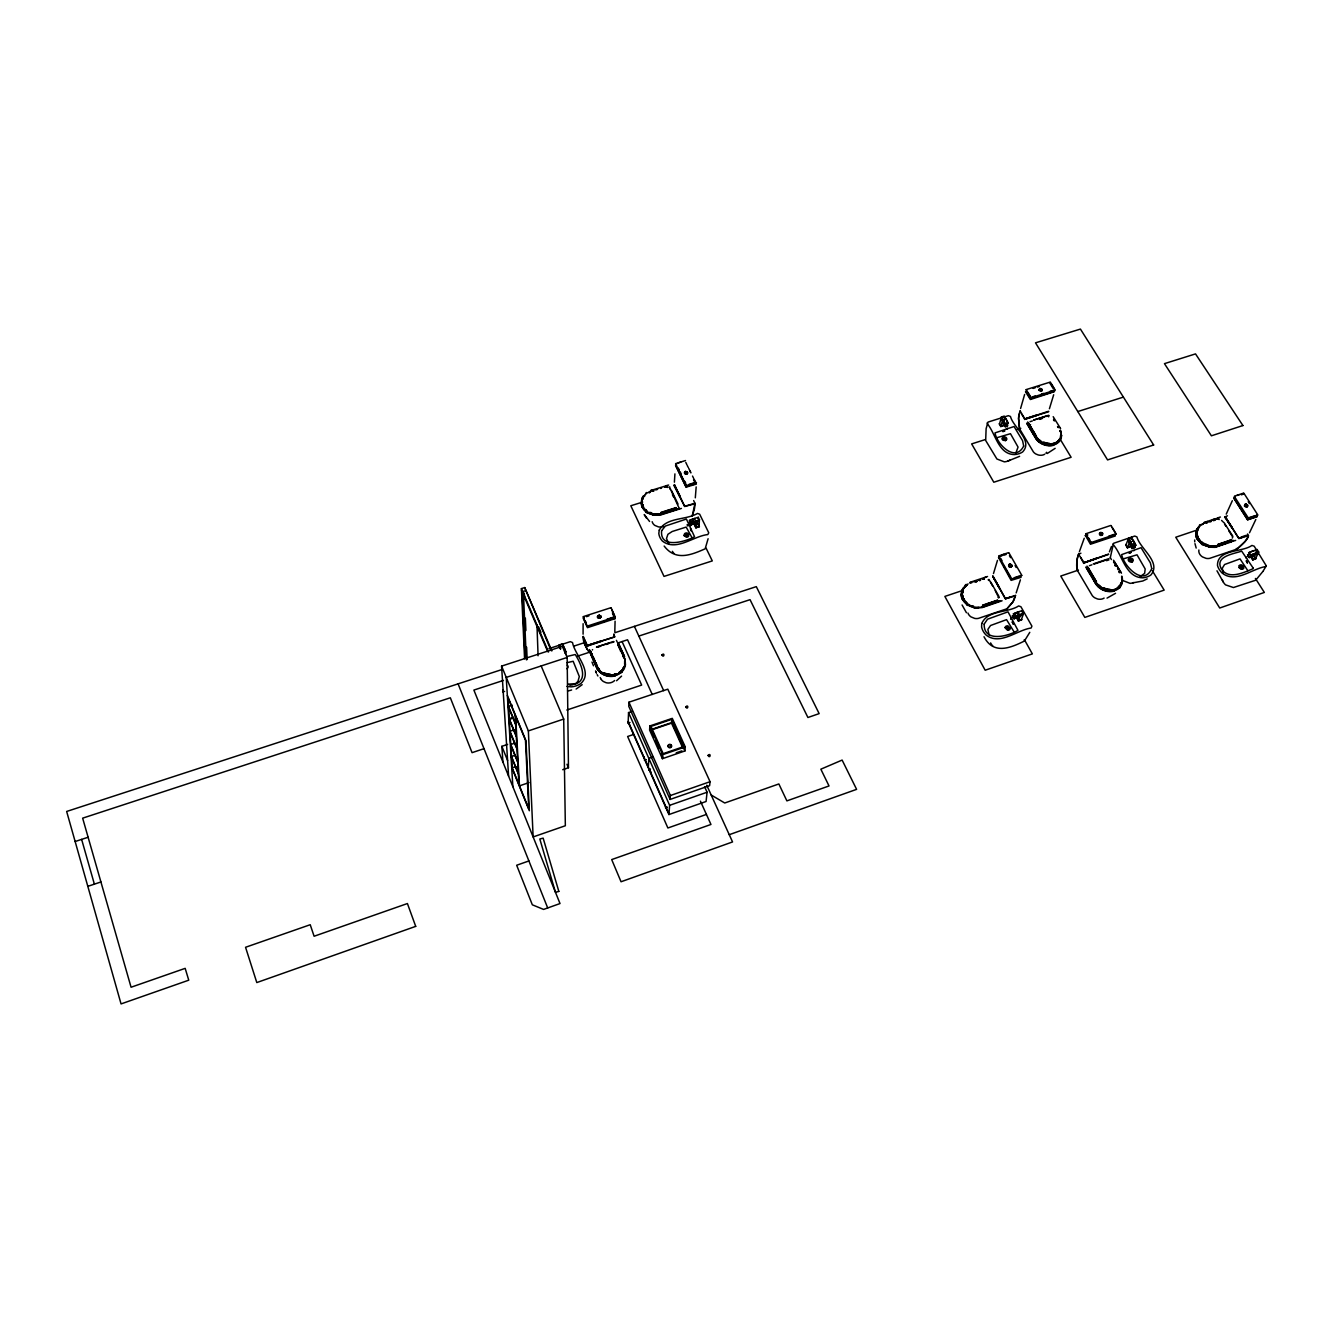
<?xml version="1.0" encoding="UTF-8"?>
<svg xmlns="http://www.w3.org/2000/svg" width="1333" height="1333" viewBox="0 0 1333 1333"><rect width="100%" height="100%" fill="white"/><g stroke="black" fill="none" stroke-linecap="round" stroke-linejoin="round"><path stroke-width="1.5" d="M583.088 634.175L583.104 623.694M584.054 618.745L584.054 617.446M598.984 618.212C594.868 614.13 603.649 615.229 599.75 618.162C602.749 615.796 597.067 614.063 600.783 616.762A1.716 1.466 0.5 0 0 600.333 616.213L600.267 617.196L600.267 616.079M1041.973 390.586C1041.956 390.169 1042.256 388.503 1041.39 390.452C1036.224 390.286 1044.072 388.869 1041.59 391.169M1247.405 505.307C1246.838 506.057 1247.388 505.774 1247.521 505.224M587.62 626.793L587.62 625.494M1041.606 389.636L1041.69 389.636A1.916 1.5 14.4 0 0 1039.94 390.186L1041.789 389.969L1040.29 389.019M1096.176 558.227L1083.912 562.793L1108.489 554.095M591.186 653.97L591.019 651.57M592.319 650.004L592.602 649.604M686.645 473.615C684.945 473.632 686.928 473.782 687.295 472.865C683.679 467.666 684.712 477.797 687.595 472.732M1011.897 565.475L1011.78 566.408L1011.547 565.142M1011.53 566.658L1011.464 566.708A1.766 1.45 16.4 0 1 1010.597 566.992L1011.63 565.525M676.814 508.689L661.701 513.488M599.217 616.113L600.2 616.429A2.149 1.833 0.5 0 0 598.334 617.079L599.217 615.246M1102.341 533.966L1101.425 532.683L1102.224 533.017M1247.821 505.84L1247.371 506.557A1.75 1.366 21 0 1 1246.538 506.84L1245.222 506.357M614.813 631.525L615.08 621.195M592.502 655.969L590.802 651.77M597.634 617.646L597.501 616.413L599.683 615.596M684.146 535.833L684.562 533.717A2.749 2.283 4.3 0 1 686.978 532.95L688.678 533.817M687.461 536.033L685.179 534.85M1101.824 532.75L1099.942 533.133L1100.275 534.316A2.016 1.616 18.4 0 1 1102.108 533.683C1101.225 536.866 1098.475 531.034 1102.041 532.867M1100.458 535.499C1106.54 534.9 1096.559 535.216 1101.141 532.484M1194.685 539.965L1194.718 541.898M1244.539 505.457L1245.672 504.674A2.099 1.633 21 0 1 1246.555 505.973C1244.189 507.373 1246.022 502.774 1245.805 504.157A1.75 1.366 21 0 0 1244.989 504.441L1247.521 505.007M632.409 711.272L628.543 712.572L628.176 722.286L668.933 814.546L706.073 801.5L707.09 792.235L704.557 786.653M628.926 702.208L628.776 706.34L670.099 799.433L709.606 785.654L710.056 781.705L667.8 689.178L628.926 702.208L670.399 795.518L670.099 799.433M1099.392 533.733L1100.891 532.517M1010.014 460.002A11.714 9.314 14.2 0 1 1004.299 461.835L996.917 459.002L985.67 440.473L986.12 428.676L987.986 422.094L1008.365 415.679L1010.481 416.479C1013.03 427.276 1033.508 440.473 1022.628 451.954A16.962 13.43 14.3 0 1 1014.363 454.586C998.234 454.253 995.684 433.642 987.32 423.761L987.22 422.761M1010.597 566.175L1010.531 567.008M1102.708 534.183L1102.441 534.333A1.666 1.333 18.3 0 0 1101.874 533.4L1099.942 533.783M1244.672 505.89L1247.521 506.423M1245.339 504.557L1245.305 504.607A2.016 1.566 21 0 1 1246.438 506.173L1245.255 504.291L1247.405 504.957M1246.522 506.223L1247.455 505.507L1246.872 506.207M649.837 725.952L649.604 730.051L662.401 758.694L684.912 750.962L685.262 746.913L672.282 718.354L649.837 725.952L662.684 754.661L662.401 758.694M648.338 767.141L648.838 758.377L652.737 757.027M666.85 487.211L664.517 487.245M669.816 488.961L669.899 487.845L679.23 508.456L674.498 510.072M1041.789 389.936L1040.023 389.936A1.999 1.566 14.4 0 1 1041.54 389.453L1039.957 388.619L1041.373 388.753M599.55 617.429L600.217 616.596A2.083 1.766 0.5 0 0 598.3 617.246L600.433 616.529M670.449 509.823L669.866 510.739M614.746 636.974L587.503 645.355L587.52 646.422M674.398 482.179L674.915 473.881M674.515 484.895L679.497 496.026M676.398 465.7L676.481 464.317M1246.072 504.207L1247.355 505.174L1246.372 504.407M1198.884 549.996A7.831 6.198 21.2 0 0 1202.416 556.894L1206.098 558.36A8.431 6.665 21.2 0 0 1209.731 558.344L1236.791 549.163L1244.972 541.598A63.234 29.992 71 0 0 1246.872 538.732L1248.454 535.699L1247.521 533.95M1254.07 550.762L1253.92 550.696A20.845 7.715 -30.8 0 0 1249.121 552.645L1250.704 555.278A20.861 7.698 -30.8 0 1 1255.586 553.295L1255.186 554.495L1257.186 552.578M1060.618 435.308L1060.451 437.074M682.979 748.413L671.515 723.119L671.799 719.32L650.971 726.402L663.168 753.662L684.129 746.48L671.799 719.32M1039.323 389.319C1038.957 391.452 1043.956 391.269 1039.507 390.552A1.666 1.3 14.4 0 1 1039.073 389.853L1040.04 388.536L1041.623 389.553A1.916 1.483 14.4 0 0 1040.073 389.986L1039.54 389.103L1040.706 388.52M668.933 814.546L669.633 805.332L628.543 712.572M695.459 483.779L695.576 482.396M687.611 472.965L687.062 473.948A1.733 1.416 4.2 0 1 686.162 474.231L684.379 472.648L685.995 471.682L687.528 472.465L686.695 471.849M695.309 497.826L696.176 486.912M694.376 524.852L695.826 527.851L699.392 526.468L695.826 527.851M694.993 519.72L694.86 518.47A20.528 10.231 -25.9 0 0 689.827 520.42L691.011 523.053A20.545 10.214 -25.9 0 1 696.126 521.07L696.259 522.303L699.542 519.903L698.275 517.304L695.093 518.287A25.227 12.564 -25.8 0 0 689.278 520.47M1122.369 582.138L1121.586 576.739M696.026 527.268L696.359 523.186L690.161 525.069L699.375 521.47L698.975 526.335L696.026 527.268L694.793 524.735M1011.664 564.859L1011.147 564.492M698.275 517.304L697.676 518.604M697.909 523.736L699.358 526.735M1113.238 543.764L1113.388 544.83C1122.569 555.261 1125.369 577.239 1142.498 577.822A17.712 14.23 19.9 0 0 1150.912 574.956C1161.676 562.159 1139.832 548.629 1136.932 536.932L1134.733 536.066L1113.522 543.314L1110.206 558.044M971.041 605.732L972.873 605.849A13.98 11.597 15.8 0 0 973.59 606.115M693.66 500.591L695.043 503.507L694.743 506.823A63.751 15.513 73 0 1 694.243 509.789L692.227 515.854M597.934 616.446L599.533 615.563L598.7 615.446M1009.797 566.825L1011.68 566.375M1010.714 564.426L1011.514 565.042M687.545 473.465L686.245 473.682M684.545 473.315L684.962 471.815L686.078 473.848M1266.3 565.875L1254.186 546.197L1251.92 545.43C1242.439 552.495 1216.996 548.979 1217.496 565.559A17.796 14.046 22 0 0 1222.244 573.14C1235.691 583.654 1251.854 568.774 1265.5 566.608L1266.3 565.875L1263.117 571.091M674.431 484.579L684.629 506.29L694.96 503.274L692.36 515.554M600.866 617.029L599.8 618.045M625.194 665.384L625.327 662.051M1025.494 391.719L1030.359 399.5L1054.57 391.635M1115.388 535.933L1090.461 544.231L1085.379 535.366M598.75 618.179L597.834 617.629A1.8 1.533 0.5 0 1 597.467 616.829L599.017 615.329M1027.16 423.744L1035.691 438.107A14.963 11.764 15.2 0 0 1038.074 440.906L1038.357 441.156A14.163 11.131 15.2 0 0 1048.804 445.405M600.417 616.762L598.4 616.962M675.564 463.834L686.145 485.395M679.813 495.659L674.315 485.112M1102.308 534.05L1100.042 534.433L1101.941 534.533M685.928 474.098L685.012 473.832M1048.654 411.73L1024.86 419.162L1020.195 410.931L1019.062 414.48A62.734 29.126 -31.5 0 0 1018.562 417.846L1019.528 428.743L1033.358 451.854A8.131 6.432 15.2 0 0 1035.891 454.003L1038.274 454.97A7.531 5.949 15.2 0 0 1044.755 454.203M1100.358 532.583L1099.742 534.383M1083.962 562.459L1078.564 554.278L1080.913 553.195M1021.095 577.322L1011.114 580.372L998.484 557.444M1129.451 559.477L1129.268 560.493M1132.117 560.193L1131.1 561.276L1129.501 560.443M686.078 473.565L686.078 473.565A2.049 1.683 4.1 0 0 685.345 472.015L685.878 471.549A1.716 1.416 4.2 0 0 684.995 471.832L684.695 472.582M999.067 587.836L992.785 576.439L999.433 587.486M984.004 636.741C993.168 654.486 1009.331 648.538 1023.994 641.24L1024.544 639.957M1246.138 504.391L1245.055 505.174L1246.105 506.273M1239.157 567.691L1238.974 566.058M1239.99 566.442L1240.656 567.875L1242.389 567.791M1040.023 388.969L1040.856 388.753M1040.107 389.086L1039.407 389.952M1040.357 388.719L1039.523 389.303L1040.54 388.986M665.117 805.465L664.85 804.615L665.084 805.549M1002.949 438.907L1004.082 437.574L1005.715 438.624M1005.499 439.59L1005.665 438.574M1005.749 438.924C1003.066 443.156 1002.666 435.075 1005.565 439.323M1006.665 439.59L1006.798 439.04A2.649 2.099 14.1 0 0 1005.649 437.174L1003.832 436.691M1040.456 440.706L1039.423 441.056L1041.656 442.656M1100.758 535.183L1099.975 534.75A1.75 1.4 18.3 0 1 1099.475 533.933L1099.558 533.966M1009.981 566.675L1008.981 565.242L1010.514 564.376M664.151 546.047C675.581 561.01 690.294 555.394 705.157 548.813L708.106 538.732M1100.608 535.066L1099.575 534.233M1038.974 389.952L1040.007 388.719M1010.364 628.276L1009.897 629.359A2.816 2.349 17.6 0 1 1007.515 630.176M1005.099 627.693L1005.565 626.61M1008.998 628.243L1007.331 627.193L1006.198 628.526M1009.164 628.143L1008.381 629.176M625.327 666.3L624.844 658.902M999.133 423.761L1000.766 426.543L1004.132 425.244L1000.766 426.543M1000.966 425.96L999.6 423.644L1000.983 418.645L1002.366 420.978L1002.849 419.678A19.728 7.681 72.7 0 1 1005.182 424.077L1008.331 423.494A24.261 9.448 72.7 0 0 1005.749 418.562L1004.249 416.096L1001.4 416.996L1005.032 426.577L1002.133 421.761L1000.966 425.96L1003.732 425.094M1008.581 565.742L1010.514 564.259M1020.595 408.481L1024.627 394.468M1026.777 390.402L1026.377 391.802L1029.509 397.001M599.05 615.829L597.967 616.779M1211.314 545.913L1208.481 545.88M1032.359 431.659L1028.793 424.66M591.169 651.937L591.319 653.32M988.619 580.472L988.236 579.638M993.485 573.557L997.467 560.393M1049.404 408.748L1053.687 394.751M1048.604 416.829L1048.954 415.696L1046.588 416.446M985.853 605.182L997.784 600.566M998.834 597.851L995.218 590.586M567.058 668.833L568.108 667.283A2.866 2.483 -1.4 0 0 567.142 665.067M1020.328 576.789L1020.745 575.489M1016.179 592.902L1020.395 579.855M1018.529 613.013L1018.695 611.847A21.028 8.448 -28.7 0 0 1013.697 613.863L1015.146 616.612A21.045 8.431 -28.7 0 1 1020.228 614.563L1020.045 615.729L1022.328 613.697M1018.395 621.028L1016.712 617.646L1018.395 621.028L1021.928 619.595L1018.479 620.778M1018.629 620.428L1019.912 616.546L1013.88 618.562L1023.044 614.83L1021.511 619.445L1018.629 620.428L1017.129 617.796M1021.745 611.58L1022.061 610.631L1018.962 611.664A25.844 10.364 -28.7 0 0 1013.18 613.93M1022.061 610.631L1023.277 614.296L1020.728 615.396L1019.162 614.063M992.902 575.889L1005.332 598.584L1015.463 595.418L1014.463 598.8A64.8 23.811 71.5 0 1 1013.13 601.583L1007.015 608.748L978.422 618.379A8.515 7.098 16.2 0 1 974.656 618.395L970.974 616.879A7.915 6.598 16.2 0 1 967.958 613.047M962.043 592.169L962.443 590.986M1079.43 551.579L1084.229 538.282M1087.278 537.732L1086.645 534.533M683.996 535.266L686.178 537.132A2.733 2.283 4.3 0 0 688.611 536.316L688.678 533.767M685.112 534.883L686.812 533.883M1090.661 543.414L1091.144 542.081M1015.463 595.418L1012.797 602.116L1007.015 608.748M1039.79 388.869L1039.857 390.102A1.999 1.55 14.4 0 1 1041.573 389.553L1041.74 389.019A1.683 1.3 14.4 0 1 1042.156 389.719L1042.173 389.819M1109.423 551.812L1111.455 546.463M1197.417 530.867L1197.651 530.017M1126.068 544.697L1127.935 539.932L1132.334 548.346L1129.151 543.181L1127.568 547.18L1130.384 546.23M1128.118 539.348L1131.4 537.399L1133.05 540.048A25.094 10.697 70.7 0 1 1135.866 545.28L1132.667 545.98A20.428 8.698 70.7 0 0 1130.217 541.331C1129.351 544.314 1126.218 536.632 1131.017 538.382L1131.4 537.399M1127.351 547.78L1130.801 546.38L1127.351 547.78L1125.652 544.531L1127.451 547.513M1104.474 589.336L1103.157 588.47M686.912 472.698L684.862 472.415L686.795 471.982M1199.3 526.785A15.013 11.847 20.8 0 0 1196.684 530.051L1196.268 531.051A14.446 11.397 20.8 0 0 1195.751 533.983A14.146 11.147 20.8 0 0 1197.084 539.232M1218.329 519.204L1219.245 519.537M1221.578 520.403L1223.177 522.003M1226.243 514.121L1232.325 500.725M1235.141 496.892L1235.374 499.542M1103.024 588.536L1102.291 588.586M1232.259 538.115L1232.775 537.032L1228.643 530.567M1231.559 540.448L1229.426 541.498M1100.008 533.2L1102.341 533.65M598 616.129L598.134 617.512L599.683 617.879M1256.219 516.338L1256.852 515.005M1249.488 532.783L1255.819 519.503M962.609 590.002L962.093 591.052A14.613 12.147 15.7 0 0 961.343 594.101A14.296 11.88 15.7 0 0 962.343 599.583M1255.586 551.046L1257.102 549.529L1258.769 552.129L1255.02 553.978M1252.703 559.893L1256.103 558.51L1252.703 559.893L1250.904 556.627L1252.82 559.627M1251.32 556.777L1252.953 559.31C1260.635 551.862 1242.273 560.876 1249.621 553.645M1196.651 530.984L1199.034 527.301M1245.489 504.274L1244.422 505.923M1132.067 560.493L1130.584 561.576L1129.351 560.127M1227.443 515.804L1225.094 516.887L1238.807 538.315C1258.685 528.485 1242.323 545.314 1236.791 549.163L1236.324 548.43M1242.423 568.008L1242.439 566.208L1240.39 565.958M1239.19 567.658L1241.356 569.008A2.783 2.199 22.2 0 0 1243.606 568.225L1243.672 566.108L1241.456 564.859A2.783 2.199 22.3 0 0 1239.223 565.625M643.256 498.025L642.656 499.025A13.78 11.38 3.1 0 1 642.973 498.492M1024.594 640.723L1029.792 632.325M1244.789 504.74L1245.972 506.19L1245.572 505.424M1006.298 627.51L1008.231 626.86L1009.031 628.543M1009.081 628.426L1007.498 629.559L1006.332 628.11M1010.414 564.442L1008.998 565.825M1244.622 505.274L1245.105 506.34M1222.244 579.622A12.297 9.748 22.4 0 0 1225.544 584.87L1233.425 587.536L1255.403 580.322L1255.853 579.105M1086.995 566.108L1096.176 581.838M1005.649 418.829L1005.815 418.862A19.728 7.698 72.7 0 1 1008.031 423.178L1008.331 423.511M1027.676 421.978L1036.208 436.441M1045.972 453.187L1046.622 452.287M504.624 691.427L502.658 691.844L503.058 689.961M1224.627 517.471L1225.494 516.971L1238.89 538.615M1019.995 411.031L1018.512 418.545L1019.528 428.743M655.303 513.855L652.653 513.855M687.645 536.166L686.728 536.149M560.443 646.238L559.993 646.805A1.766 1.516 -1.4 0 0 560.776 648.621M621.578 676.114L616.562 680.763M1085.245 535.699L1087.611 534.65M1083.846 563.409L1080.563 557.511M1255.753 580.122L1262.851 571.507M583.204 618.279L587.453 627.66L614.946 618.695L613.13 613.93M1009.698 564.326L1010.314 564.259M686.428 487.278L675.548 465.3L686.012 487.162L696.376 484.096L694.443 479.963M1108.623 554.428L1083.996 562.776M1100.092 533.05L1101.675 532.9M1100.691 534.516L1100.008 533.95M1041.356 390.452L1039.573 389.719M1119.537 588.103L1120.32 587.22M1009.398 564.742L1009.897 564.476M614.946 618.745L612.414 612.863M583.287 636.391L587.22 645.705L614.496 636.841L613.913 634.325M1011.364 566.092L1010.514 566.242A2.033 1.666 16.3 0 0 1009.731 564.792L1009.631 564.825M1015.896 452.82L1018.062 447.105L1010.464 433.692L997.301 437.591M1021.778 575.589L1012.064 578.839M1040.123 390.036L1041.223 390.436M582.171 684.695L576.123 689.061M576.089 683.212L577.955 681.363L579.322 676.547L573.157 661.268L566.842 662.718M621.428 672.648L622.394 671.715M1132.917 561.393L1131.984 562.076M1129.001 558.194L1128.235 559.627A2.766 2.216 19.6 0 0 1129.484 561.676L1132 562.026M1129.418 559.643L1131.55 559.727L1130.751 561.143M696.492 482.479L686.528 485.529M599.667 617.596L598.517 617.062M1240.04 566.592L1242.573 567.175M1055.153 448.338L1047.238 453.52M1199.3 525.402L1200.233 524.569M1006.432 439.99L1005.499 440.623M1028.759 425.56L1030.559 424.644M965.159 585.27L966.175 584.387M1004.415 420.178L1001.983 420.128M599.05 615.513L600.333 616.213M992.835 576.339L1005.449 598.9M1115.554 593.302L1107.023 598.117M1225.144 516.987L1232.325 527.668M645.589 493.327L646.688 492.494M1006.665 422.911L1007.348 426.027L1006.965 424.977M1009.031 566.425L1008.748 564.959L1009.231 566.492M1247.721 555.261L1249.571 554.261M1005.449 426.56L1006.965 426.243M1007.565 428.41L1006.298 428.926L1007.581 428.41M1086.528 567.591L1090.077 574.056M1247.188 506.873L1244.605 506.39M690.661 525.652L688.928 522.536L690.977 521.47M1005.848 426.677L1006.165 426.493M1147.18 578.889L1142.764 581.005L1132.65 582.904M1014.18 619.079L1012.38 615.913L1015.313 614.446M691.227 522.103L688.928 522.536M1249.338 557.794L1257.985 553.662L1255.669 558.36L1252.953 559.31M1009.797 564.759L1009.514 564.625A2.033 1.666 16.3 0 1 1010.497 566.325L1009.314 565.859M573.673 684.446C589.369 680.996 580.655 663.034 575.239 654.52L566.692 656.552M1019.612 456.319L1007.881 461.068M1130.084 558.86L1129.784 560.66M1128.984 558.227L1131.984 558.36A2.766 2.216 19.6 0 1 1133.233 560.41M1129.534 539.482L1128.618 540.282A1.7 1.35 19.2 0 0 1129.634 541.964L1131.05 541.981M685.529 471.615L684.895 472.365L686.295 471.799M673.931 485.512L684.745 506.59M1133.55 543.697L1135.166 547.38L1133.866 545.714M1015.396 615.03L1012.38 615.913M1132.867 548.48L1133.816 548.113M1131.65 545.364L1132.667 548.246L1133.65 547.913M996.551 600.833L997.501 600.45L982.688 605.499M1134.25 550.462L1133.733 550.662M692.627 520.753L693.477 520.437M1050.421 382.271L1055.086 389.886M685.395 472.532L686.595 472.549M729.251 834.691L856.602 789.353L842.123 760.077L820.845 769.191L829.026 785.953L786.887 800.883L778.855 783.954L724.735 802.999L711.189 795.001M1096.226 558.727L1083.546 563.093M706.423 814.413L667.883 827.993L627.626 736.499L633.308 734.566M669.633 805.332L707.09 792.235M528.901 860.951L516.671 865.25L532.334 904.807L543.581 909.423L560.01 903.557L473.881 690.077L503.441 680.413M670.399 795.518L710.056 781.705M1226.043 543.331L1216.696 546.547L1209.714 546.997M1231.625 539.682L1217.612 544.497M1231.675 539.998L1217.945 544.714M1230.076 541.931L1235.674 540.432M1231.642 541.815L1215.079 547.346L1208.814 547.197M601.2 641.44L587.27 646.088M1217.662 517.97L1220.411 517.021M1000.55 600.85L982.021 607.198L975.639 607.698M662.684 754.661L685.262 746.913M676.198 752.828L681.913 750.862M971.19 581.938L987.553 576.489M1203.649 522.653L1207.415 521.486M997.451 600.133L982.621 605.182M1002.099 600.783L982.088 607.615L973.856 607.881M1219.912 543.847L1220.828 543.531M1222.644 542.914L1223.561 542.598M1225.377 541.981L1226.293 541.665M1227.21 541.365L1229.942 540.432M1221.561 543.481L1223.861 543.181M1229.659 540.731L1230.559 540.415M1217.429 545.547L1224.894 543.048M1225.793 542.748L1228.526 541.815M1243.822 536.849L1239.19 538.415L1248.454 535.699M562.709 769.708L568.458 767.741L567.158 657.452L562.343 646.338L501.575 666.117L508.589 776.106M529.051 782.588L519.47 785.853L515.654 716.371M1140.165 576.556L1144.63 573.407L1145.18 568.974L1137.032 554.828L1123.402 558.844M969.841 582.388L971.34 581.988M1234.475 496.176L1243.522 493.11M1010.631 597.051L1005.749 598.7L1015.546 595.834M1255.453 515.554L1248.638 517.787L1248.005 519.12L1246.322 516.504M512.172 767.825L507.94 697.626L525.469 740.198L528.734 808.731L512.172 767.825L515.988 766.542M1250.071 518.42L1252.12 517.737M651.47 729.418L670.116 723.103M671.515 723.119L650.754 730.184L653.986 737.432M1016.996 613.763L1017.895 613.463M998.967 555.861L1008.514 552.645M1116.021 534.2L1091.011 542.598M515.338 755.194L511.489 756.494L518.32 773.323M1204.665 523.236L1207.398 522.319M1208.298 522.019L1211.03 521.103M1212.847 520.487L1214.663 519.87M1216.462 519.27L1218.579 518.654M1206.448 523.069L1207.348 522.769M1210.031 521.853L1211.114 521.603M1213.63 520.653L1215.413 520.053M1131.767 548.613L1135.166 547.38M1093.293 563.909L1108.723 558.694M1089.394 565.675L1091.86 564.842M1094.31 564.026L1106.557 559.893M1078.464 570.091L1060.751 576.056L1084.829 617.412L1164.159 590.119L1152.329 570.691M1106.573 560.676L1108.956 559.877M1196.784 530.134L1175.756 537.232L1219.728 608.015L1264.351 592.435L1255.419 578.439M998.134 597.601L998.984 597.317M983.287 605.115L984.254 604.782M988.103 603.482L989.069 603.149M991.969 602.166L993.068 601.75M994.851 601.2L995.818 600.866M987.986 603.732L989.886 603.083M992.752 602.116L993.702 601.8M982.004 606.482L983.937 605.832M1217.662 544.814L1218.962 544.381M587.553 645.455L601.083 640.923M1108.589 536.249L1115.121 534.066M563.709 719.07L565.342 825.744L533.133 836.941L528.368 730.901L563.709 719.07L541.165 665.967M970.024 583.287L971.94 582.654M973.873 582.004L976.739 581.038M978.672 580.405L980.588 579.755M982.504 579.122L984.42 578.472M975.773 581.805L976.722 581.488M979.572 580.538L980.505 580.222L979.705 580.605M983.354 579.272L984.304 578.955L983.487 579.338M975.906 581.871L976.856 581.555M1092.16 542.898L1095.159 541.898M1096.659 541.398L1102.658 539.398M1104.157 538.899L1105.64 538.399M1108.639 537.399L1110.139 536.899M1113.122 535.899L1114.621 535.399M1236.957 495.476L1239.207 494.726M1241.29 494.843L1243.322 494.16M483.996 748.663L472.065 752.662L450.337 697.792L82.646 818.162L131.067 987.236L185.17 968.358L188.753 980.188L121.053 1003.916L66.65 811.464L501.191 669.799M962.293 590.569L944.864 596.418L985.17 670.232L1032.359 653.886L1024.361 639.623M502.924 762.059L501.858 746.33L507.623 744.397M87.828 886.345L100.925 881.963M514.655 743.197L510.756 744.497L517.671 761.443M1014.363 577.689L1019.145 576.089M1085.978 533.717L1110.739 525.469M1086.162 535.849L1087.661 535.349M566.825 710.039L641.656 685.079L622.078 641.573M513.905 729.934L509.956 731.25L516.937 748.33M1204.932 522.219L1214.963 518.87M1212.43 519.82L1219.195 517.571M1257.102 549.529L1254.17 550.512A25.627 9.481 -30.8 0 0 1248.654 552.712M1258.769 552.129L1255.836 553.112A25.644 9.448 -30.7 0 0 1250.321 555.311M1036.757 415.496L1024.51 419.478M512.255 705.124L508.456 706.39L515.588 723.702M512.955 717.371L509.206 718.62L516.254 735.816M1001.55 555.145L1003.932 554.345M513.005 718.137L509.239 719.387L516.288 736.582M999.667 556.611L1001.833 555.878M1003.999 555.161L1006.165 554.445M984.804 577.539L986.237 577.056M1216.796 546.447L1233.725 540.415M1023.594 613.347L1020.478 614.363A25.86 10.347 -28.6 0 0 1014.713 616.646M75.148 841.523L88.111 837.257M575.906 683.596L567.625 684.229M587.47 626.06L614.98 617.062M613.53 641.506L596.434 647.105L610.197 642.706M597.767 647.171L600.483 646.288M605.915 644.505L608.614 643.622M611.33 642.739L614.03 641.856M567.158 657.452L506.24 677.381L512.855 786.687M577.222 656.253L588.919 652.42M617.696 643.006L627.543 639.773L652.22 694.426M638.824 636.074L750.046 599.667L807.915 717.504L819.145 713.622L756.311 586.637L614.813 632.758M982.088 607.115L1000 600.766M560.243 648.471L559.243 644.922L562.509 643.856L563.776 646.722A26.293 4.466 71.9 0 1 566.058 652.337L565.859 652.02A21.395 3.632 72 0 0 563.859 647.038L563.776 648.071L563.209 646.688M548.929 648.621L570.357 641.656L572.557 642.573C574.59 655.07 593.935 671.949 580.638 683.712A18.345 15.896 -1.3 0 1 571.141 686.862L566.942 686.395M573.673 646.172L585.437 642.339M1024.91 418.829L1036.707 414.996M606.982 619.228L614.213 616.879L614.18 618.179L612.53 618.712M589.286 626.243L590.952 625.71M592.618 625.177L594.268 624.627M595.934 624.094L599.267 623.011M602.583 621.944L605.898 620.861M609.214 619.795L610.881 619.245M583.321 616.612L610.781 607.748M586.487 616.662L588.903 615.879M650.504 490.594L668.649 485.029M1248.754 518.17L1257.919 515.105L1243.906 493.243M679.813 508.49L660.851 514.488L654.403 514.938A14.13 11.664 3.1 0 1 641.356 502.624M1054.97 390.186L1030.826 397.767M1033.758 419.995L1048.671 415.279M1033.908 420.028L1045.838 416.263M1030.026 421.678L1032.392 420.928M1039.507 418.679L1044.222 417.179M1039.69 419.378L1042.006 418.662M985.404 439.54L971.64 443.906L993.801 482.229L1071.115 457.286L1059.718 438.457M1016.862 429.576L1020.795 428.343M1077.797 411.547L1123.402 397.101M524.569 658.735L521.403 588.619L524.702 587.57L551.895 650.904M525.435 590.702L522.136 591.752L525.102 658.152M676.181 507.59L661.001 512.389M676.264 507.906L661.085 512.705M681.413 508.423L660.935 514.888L652.72 515.138M1005.032 426.577L1007.815 425.694M675.764 463.584L685.512 460.535M650.604 490.627L651.987 490.194M665.817 511.405L667.8 510.522M669.716 510.189L670.682 509.889M673.615 508.973L674.581 508.673M1033.075 396.684L1035.191 396.018M1041.506 394.035L1043.622 393.385M1049.921 391.402L1054.12 390.086L1053.687 391.502L1043.589 394.668M695.06 503.691L685.029 506.407M1033.458 397.834L1030.559 398.734L1030.976 397.334L1027.826 392.135M1034.908 397.384L1037.807 396.468M1039.257 396.018L1042.139 395.118M688.794 485.845L686.578 486.528L685.295 483.912M691.027 485.145L693.243 484.462M642.689 502.074L630.809 505.757L664.017 576.406L712.289 560.91L706.04 548.03M1026.143 389.603L1050.054 382.154M1033.092 388.42L1035.208 387.77M1037.307 387.12L1039.407 386.453M651.754 491.194L653.72 490.594M655.686 489.977L657.652 489.361M660.585 488.461L661.568 488.161M652.853 491.344L653.82 491.044M688.894 484.446L693.777 482.913M678.33 462.884L680.763 462.134M665.75 485.978L667.216 485.529M668.666 487.178L669.766 486.828M699.542 519.903L696.359 520.87A25.244 12.547 -25.8 0 0 690.527 523.069M660.851 514.388L662.084 514.005M663.734 526.385L662.068 526.852A8.315 6.898 3.3 0 1 658.335 526.852L654.82 525.402A7.731 6.415 3.3 0 1 652.187 521.72M614.63 636.491L613.697 634.291M1006.582 628.759L1008.348 629.076M1114.838 590.469L1107.956 591.036L1099.508 587.42A15.529 12.58 19.4 0 1 1095.859 583.437M616.013 675.214L608.648 675.814L602.216 673.448M1130.017 558.844L1132.117 559.927M1048.604 411.247L1024.794 419.029L1021.745 414.296M1054.086 444.705L1047.471 445.189L1039.423 441.84A14.78 11.614 15.2 0 1 1036.058 438.257L1029.109 426.56M1003.849 436.641L1001.966 438.34A2.649 2.099 14.1 0 0 1003.082 440.257L1005.515 440.59M1004.999 439.707L1003.149 439.107M569.874 685.262L572.623 684.779M1100.391 533.35L1101.824 533.833M1214.846 545.83L1211.847 546.247L1214.88 545.963L1211.847 546.163L1212.73 546.063M658.969 513.772L655.853 514.188L659.002 513.905L655.853 514.088L656.752 514.005M1111.122 525.602L1116.138 533.883M1049.971 443.672L1049.338 443.722A13.947 10.947 15.2 0 1 1043.722 442.456M1110.639 589.669L1109.989 589.703A14.63 11.847 19.4 0 1 1104.107 588.353M610.714 674.531L610.031 674.565A15.03 12.997 0.8 0 1 604.032 673.148M1213.147 547.047L1210.597 546.997A14.313 11.281 20.9 0 1 1195.801 534.666M978.505 607.815L974.773 607.681M657.302 515.071L653.62 514.921M1043.006 443.306L1044.139 443.589M1040.357 389.369L1041.44 389.919M603.183 673.298L601.916 672.565M686.795 533.9L687.778 534.35M1005.115 627.643L1007.531 630.126M611.147 607.898L615.146 616.712M1207.448 545.547L1205.998 545.114A13.263 10.447 20.9 0 1 1204.515 544.464M1101.308 532.75L1101.824 533M1009.731 567.108L1008.731 566.508M650.054 513.038L651.47 513.488M1248.288 556.577L1248.088 556.278M1240.107 568.524L1241.373 568.958A2.783 2.199 22.2 0 0 1243.622 568.191M685.312 473.548L685.179 473.448M1101.658 588.203L1100.142 587.17M1201.45 544.114L1202.599 544.897M966.492 604.682L967.625 605.482M1122.353 580.355L1130.084 583.354A12.214 9.848 19.8 0 0 1133.733 582.538M645.755 512.072L646.805 512.838M1010.347 628.326L1007.931 625.844A2.816 2.349 17.6 0 0 1005.549 626.643M1038.857 439.49L1039.957 440.373M1098.992 585.137L1100.158 586.103M1135.866 545.28L1135.516 544.914A20.412 8.714 70.7 0 0 1133.1 540.348L1132.317 541.181M666.767 486.645L667.316 487.511M1099.208 586.237L1098.525 585.637L1099.508 586.587M1028.959 424.627L1029.926 426.277M1038.474 440.207L1039.423 441.056M1098.092 586.437L1098.392 586.72A14.863 12.047 19.4 0 0 1109.373 591.302A14.463 11.714 19.4 0 0 1122.369 580.405L1122.136 578.205M1246.472 506.84L1244.839 505.324M599.134 669.733L600.217 670.749M649.571 521.47L644.222 514.538L646.588 518.287M1088.411 568.908L1090.977 574.69M630.309 725.868L630.126 725.469M650.787 771.724L650.971 772.04M689.728 523.836L690.311 524.785L689.444 524.036M599.117 671.265L598.834 670.966A16.129 13.947 0.9 0 1 596.651 667.75L589.069 650.337M689.528 524.019L690.061 524.902L689.278 523.869M966.442 612.747L962.076 604.965M599.45 670.099L598.434 668.733A14.48 12.53 0.8 0 0 599.117 669.766M668.833 543.531L666.483 538.582L667.916 534.3L672.182 531.5L686.178 527.085L691.76 537.232M1013.213 617.846L1013.397 618.079M1036.524 437.674L1037.424 438.974M588.553 651.537L583.987 642.673A66.9 31.742 -24.7 0 1 583.404 639.607L583.237 636.574L584.187 643.306L587.153 649.471M687.728 534.35L687.062 536.516L685.095 535.199M687.861 535.033L686.395 534.333L685.262 535.433M1231.925 528.018L1224.96 517.304M1248.221 501.708L1249.454 503.607M1234.358 496.493L1248.355 518.037M1237.057 502.141L1237.89 503.441M1239.573 506.04L1240.406 507.34M1241.256 508.656L1242.939 511.255M1243.789 512.572L1245.472 515.188M1256.636 550.512L1258.302 553.095M1247.555 554.711L1249.188 557.244M1223.977 522.503L1232.742 536.099M1224.544 524.136L1225.91 526.285M1247.871 570.741L1240.023 558.894L1224.594 564.509L1222.278 568.241L1223.277 572.657M1223.194 581.888L1216.962 570.791M1128.501 538.365L1130.151 541.015A25.11 10.664 70.7 0 1 1132.967 546.247M1057.752 426.777L1058.285 427.66M1051.387 384.154L1053.703 387.953M1049.887 383.188L1053.07 388.37M1053.187 416.679L1059.968 427.56M1053.487 419.845L1054.02 420.711M1095.926 583.537L1088.461 570.807M1053.72 419.262L1054.653 420.795M1057.536 426.51L1058.152 427.36M1112.172 527.651L1114.671 531.784M1111.439 559.577L1110.339 557.744M1114.855 565.225L1115.421 566.158M1118.854 571.84L1119.437 572.773M1036.441 436.241L1028.609 423.078M1059.802 427.493L1060.618 428.659M1113.472 560.21L1120.736 572.04M1114.238 561.46L1121.453 573.223M1001.4 416.996L1002.899 419.462A24.261 9.431 72.7 0 1 1005.482 424.394M1095.576 583.404L1093.776 580.355M1113.538 562.076L1114.038 562.926M1115.038 564.609L1115.554 565.442M1117.571 568.808L1118.07 569.641M1119.087 571.34L1119.587 572.174M1028.993 424.327L1029.909 425.877M1030.576 426.893L1031.259 428.043M1032.708 430.526L1035.224 434.525M1035.974 435.991L1036.691 437.141M1030.376 427.043L1031.292 428.576M1032.825 432.442L1036.091 437.891A13.313 10.464 15.2 0 0 1044.472 444.256M1013.213 617.229L1013.746 618.195M1088.644 537.999L1089.877 540.082M1096.409 581.621L1088.011 567.308M1026.627 423.178L1036.224 439.207A15.08 11.914 15 0 0 1038.507 441.64A14.446 11.364 15.3 0 0 1042.656 444.256L1043.889 444.755A13.897 10.947 15.3 0 0 1047.405 445.622A13.597 10.714 15.3 0 0 1053.42 445.339M1026.027 389.902L1030.609 397.617M1088.878 569.408L1090.044 571.274M1090.377 571.94L1090.877 572.79M1091.877 574.473L1092.377 575.323M1092.877 576.173L1093.876 577.856M1094.376 578.705L1095.276 580.138M1095.876 581.255L1096.626 582.404M1088.878 569.791L1089.861 571.457M1090.361 572.29L1090.844 573.14M1091.827 574.806L1092.327 575.639M1092.827 576.473L1093.81 578.155M1094.31 578.989L1095.293 580.655M1095.793 581.505L1096.293 582.338M1092.41 576.706L1091.527 575.14M1091.477 575.539L1095.976 583.154A14.096 11.43 19.4 0 0 1109.573 590.969M1085.795 567.092L1096.109 584.537A15.829 12.88 19.3 0 0 1098.542 587.17A15.163 12.297 19.6 0 0 1102.908 590.019L1104.207 590.552A14.596 11.83 19.6 0 0 1107.873 591.469A14.28 11.58 19.6 0 0 1114.138 591.136M1077.397 570.441C1074.465 561.143 1081.696 546.263 1077.581 557.227A65.317 26.427 -30.4 0 0 1076.931 560.377L1077.397 570.441L1092.244 595.568A8.531 6.948 19.5 0 0 1094.91 597.884L1097.409 598.934A7.998 6.515 19.5 0 0 1100.058 599.267A7.898 6.432 19.5 0 0 1104.124 598.067M1085.862 534.033L1090.777 542.431M1008.914 552.795L1021.778 575.306M1009.448 555.694L1010.581 557.661M1015.08 565.559L1016.213 567.541M998.817 556.211L1011.664 578.689M1000.783 558.577L1001.916 560.543M999.267 557.927L1000.033 559.277M1003.899 566.058L1005.432 568.791M1006.215 570.141L1006.982 571.507M1007.765 572.873L1008.531 574.24M1009.314 575.606L1010.081 576.972M990.802 582.204L998.9 596.368M988.936 579.405L992.702 586.103M1014.13 631.975L1006.548 619.645L990.536 625.51L987.87 629.409L989.069 634.908M597.151 674.631L597.917 675.998M1004.999 419.462L1004.382 418.162M597.251 668.916L590.402 653.37M685.795 462.401L686.745 464.384M688.678 468.233L690.594 472.182M692.51 476.048L693.477 478.047M687.178 465.35L688.111 467.25M689.977 471.016L690.911 472.915M693.693 478.597L694.643 480.497M693.543 479.847L694.176 481.163M678.33 468.083L679.247 469.982M680.163 471.865L681.096 473.765M684.812 481.346L685.745 483.262M678.297 469.583L678.93 470.882M680.83 474.781L684.662 482.613M1060.152 430.442L1061.301 433.458M697.759 523.802L698.975 526.335M671.482 490.527L678.014 504.024M672.432 494.726L673.448 496.809M1060.168 430.759L1060.818 432.159M600.217 677.547L600.75 678.697M596.767 667.1L597.117 667.866A15.929 13.78 0.9 0 0 600.3 671.999M634.408 626.377L663.684 690.661M706.723 785.204L732.55 841.939L621.045 881.763L611.697 859.585L710.956 824.461L700.442 801.183M671.982 722.469L684.912 750.962M618.445 643.189L624.127 655.686M616.413 640.323L617.296 642.256M617.746 643.256L620.028 648.271M620.478 649.271L621.395 651.287M621.861 652.287L622.778 654.303M624.194 657.519L623.227 655.303L624.094 657.802M620.162 648.621L617.829 643.472M620.378 649.621L622.228 653.703M1196.567 536.816L1197.834 539.632M611.88 610.081L613.863 614.496M618.229 643.123L624.694 656.969M584.82 640.173L587.303 645.722M617.945 644.172L618.745 645.955M619.145 646.838L619.962 648.638M620.362 649.538L621.161 651.32M621.961 653.12L622.361 654.003M623.178 655.803L623.977 657.602M617.846 644.622L618.329 646.105M619.045 647.271L619.528 648.788M620.328 650.571L620.728 651.47M623.011 656.119L623.811 657.902M655.619 741.065L658.852 748.313M661.285 753.762L662.901 757.394M590.236 650.754L596.901 666M596.667 666.217L589.469 649.554M585.387 621.178L586.37 623.394M584.954 620.761L585.837 622.761M628.193 721.553L668.983 813.863M596.018 663.001L596.601 664.317M591.952 654.003L592.335 654.886M593.502 657.552L593.901 658.435M594.285 659.335L595.068 661.118M595.851 662.901L596.651 664.684M593.168 657.419L595.234 662.201M595.534 662.834L596.418 664.884M596.734 665.55L597.134 666.45M591.502 654.503L592.369 656.669M592.752 657.569L596.901 666.75M583.154 616.946L587.037 625.877M559.243 644.922L560.493 647.788M591.835 655.736L596.434 666.3M559.31 646.438L560.477 649.138M551.129 650.587L524.702 587.57M538.499 626.677L540.915 632.325M521.403 588.619L548.546 651.987M521.47 590.219L547.78 651.67M1131.45 539.448L1131.017 538.382M566.992 764.259L568.458 767.741M595.918 671.815L596.468 673.198M501.575 666.117L528.368 730.901M507.34 695.476L526.002 740.798L529.318 810.747L511.689 767.258M508.506 707.173L515.621 724.486M510.006 732L516.987 749.079M510.806 745.23L517.704 762.176M511.522 757.227L518.354 774.056M501.858 746.33L507.59 760.493M591.985 662.051L593.502 665.8M458.085 683.846L547.696 907.956M564.542 650.887L565.525 653.453M595.551 670.899L596.184 672.499M564.675 650.487L565.842 654.42M1006.315 628.826L1006.215 627.826M963.043 600.017L961.71 593.968M562.926 645.938L562.509 643.856M1196.168 548.063L1194.968 543.631M624.694 658.635L625.477 664.484A14.846 12.847 0.8 0 1 609.997 676.198M641.889 504.757L642.706 507.573M81.63 839.39L94.376 884.146M1196.617 533.067L1196.734 533.55A13.813 10.881 20.9 0 1 1196.751 533.033M1121.853 578.139L1122.186 581.271M1242.773 566.758L1241.556 568.441L1239.94 566.742M961.876 593.785L961.809 593.285A14.663 12.164 15.8 0 1 962.859 588.386M1196.334 535.849L1196.334 532.1A13.963 10.997 20.9 0 0 1196.301 534.883M695.793 520.536L697.026 522.003L698.775 520.403M515.105 715.021L518.937 784.554M523.452 593.435L526.368 659.835M524.286 593.168L524.552 599.4M525.352 618.079L525.902 630.526M526.618 647.138L527.152 659.585M536.966 624.96L538.082 655.753M1061.518 435.058L1061.301 436.291M641.523 501.441L641.523 500.975A14.296 11.797 3.1 0 1 643.023 496.293M673.832 553.312A12.097 10.114 4.2 0 1 672.382 551.312M651.72 512.855A13.397 11.064 3.1 0 1 650.454 512.439M643.039 505.69A13.397 11.064 3.1 0 1 642.689 504.64M644.056 496.742A13.397 11.064 3.1 0 1 644.772 495.826M651.504 512.872A13.03 10.747 3.1 0 1 650.804 512.655M643.106 505.474A13.03 10.747 3.1 0 1 642.806 504.391A12.997 10.731 3.1 0 0 643.506 506.99M651.121 513.272A12.997 10.731 3.1 0 1 648.721 512.255M646.138 510.472A12.997 10.731 3.1 0 1 645.089 509.389M648.021 512.489A13.663 11.281 3.1 0 0 660.935 513.822A13.78 11.38 3.1 0 1 647.755 512.489M646.405 511.405A13.663 11.281 3.1 0 1 643.872 508.739M643.006 507.223A13.663 11.281 3.1 0 1 642.089 503.974M650.987 512.972A13.63 11.264 3.1 0 1 649.738 512.522M645.938 510.172A13.63 11.264 3.1 0 1 645.472 509.756M643.039 506.423A13.63 11.264 3.1 0 1 642.439 504.824M642.556 499.342A13.63 11.264 3.1 0 1 642.973 498.292M644.189 496.309A13.63 11.264 3.1 0 1 644.572 495.843M649.038 492.577A13.63 11.264 3.1 0 1 649.638 492.327M647.205 512.139A13.78 11.38 3.1 0 1 646.172 511.405M645.689 511.006A13.78 11.38 3.1 0 1 643.672 508.739M643.056 507.74A13.78 11.38 3.1 0 1 641.939 504.491M641.44 502.624A14.53 11.997 3.1 0 1 641.956 500.025M642.939 497.942A14.53 11.997 3.1 0 0 642.406 498.959A13.797 11.38 3.1 0 1 643.023 497.376M649.071 492.777A15.363 12.68 3.2 0 1 650.421 492.244M647.255 511.039A13.797 11.38 3.1 0 1 646.222 510.289M645.739 509.889A13.797 11.38 3.1 0 1 645.289 509.473M644.456 508.589A13.797 11.38 3.1 0 1 643.389 507.14M643.089 506.623A13.797 11.38 3.1 0 1 642.089 503.941M641.989 503.374A13.797 11.38 3.1 0 1 641.906 502.824M641.956 500.608A13.797 11.38 3.1 0 1 642.056 500.058M643.639 496.359A13.797 11.38 3.1 0 1 644.356 495.426M644.772 494.976A13.797 11.38 3.1 0 1 645.655 494.143M646.138 493.743A13.797 11.38 3.1 0 1 647.171 493.027M648.271 492.394A13.797 11.38 3.1 0 1 650.104 491.627M641.773 500.841A14.08 11.614 3.1 0 1 643.239 496.243M642.123 507.173A13.963 11.53 2.9 0 1 641.64 501.941A14.263 11.78 2.9 0 1 642.039 500.458M600.7 615.779A1.8 1.533 0.5 0 1 601.066 616.579M624.61 661.368A14.08 12.18 0.8 0 1 624.577 663.784M599.383 669.683A14.08 12.18 0.8 0 1 598.6 668.683M597.917 667.616A14.08 12.18 0.8 0 1 597.367 666.483M623.394 667.45A13.663 11.814 0.8 0 1 623.078 668.116M620.312 671.599A13.663 11.814 0.8 0 0 620.861 671.099A14.33 12.397 0.8 0 1 620.495 671.482M615.546 674.298A13.663 11.814 0.8 0 0 617.029 673.698A13.747 11.897 0.8 0 1 615.579 674.448M615.563 673.815A13.68 11.83 0.8 0 1 614.93 674.015M621.161 671.016A13.747 11.897 0.8 0 1 618.629 673.032M612.364 675.148A13.747 11.897 0.8 0 1 608.831 675.131M617.662 674.031A14.346 12.414 0.8 0 1 615.746 674.815M613.813 675.314A14.346 12.414 0.8 0 1 607.331 675.298M605.432 674.798A14.346 12.414 0.8 0 1 601.583 672.865M598.617 670.049A14.346 12.414 0.8 0 1 597.101 667.45M624.777 661.535A14.346 12.414 0.8 0 1 624.727 665.3M624.677 660.252A14.33 12.397 0.8 0 1 624.594 665.134M623.994 666.917A14.33 12.397 0.8 0 1 623.411 668.05M622.328 669.633A14.33 12.397 0.8 0 1 621.911 670.132M616.413 673.832A14.33 12.397 0.8 0 1 615.096 674.265M606.065 674.231A14.33 12.397 0.8 0 1 605.382 674.015M602.833 672.882A14.33 12.397 0.8 0 1 602.249 672.532M599.184 669.949A14.33 12.397 0.8 0 1 598.017 668.383M597.684 667.833A14.33 12.397 0.8 0 1 597.401 667.266M599.333 669.433A14.146 12.23 0.8 0 1 598.45 668.216M624.694 660.402A14.48 12.53 0.8 0 1 624.594 666.55M624.377 667.15A14.48 12.53 0.8 0 1 623.227 669.433M622.861 669.966A14.48 12.53 0.8 0 1 622.044 670.982M621.595 671.449A14.48 12.53 0.8 0 1 620.611 672.332M620.095 672.748A14.48 12.53 0.8 0 1 618.979 673.498M618.379 673.848A14.48 12.53 0.8 0 1 606.748 675.298M606.048 675.115A14.48 12.53 0.8 0 1 601.066 672.632M600.533 672.199A14.48 12.53 0.8 0 1 599.55 671.299M599.1 670.799A14.48 12.53 0.8 0 1 597.017 667.516M609.997 676.114A15.263 13.213 0.8 0 1 599.134 671.249M624.544 658.752A14.48 12.53 0.8 0 1 624.627 665.517M624.427 666.117A14.48 12.53 0.8 0 1 623.261 668.4M622.894 668.933A14.48 12.53 0.8 0 1 622.078 669.949M619.578 672.099A14.48 12.53 0.8 0 1 618.995 672.465M615.863 673.915A14.48 12.53 0.8 0 1 613.813 674.448M606.065 674.081A14.48 12.53 0.8 0 1 605.399 673.881M601.633 671.999A14.48 12.53 0.8 0 1 601.083 671.599M597.601 667.633A14.48 12.53 0.8 0 1 597.034 666.483M610.047 674.231A14.78 12.78 0.8 0 1 604.149 672.832M614.63 680.513A8.115 7.048 0.6 0 1 608.648 682.996A8.215 7.132 0.6 0 1 605.915 682.646L603.432 681.53A8.764 7.598 0.7 0 1 600.966 679.064M615.263 675.914A14.663 12.697 0.9 0 1 608.614 676.281A14.98 12.98 0.9 0 1 604.882 675.298L603.599 674.731A15.563 13.48 0.9 0 1 599.4 671.732A16.246 14.113 0.4 0 1 597.251 668.916M571.624 689.961A12.647 10.981 -1.5 0 1 567.558 690.861M1058.752 440.307A13.063 10.264 15.2 0 1 1057.985 441.04M1057.119 441.706A13.063 10.264 15.2 0 1 1056.169 442.289M1040.706 441.156A13.063 10.264 15.2 0 1 1039.69 440.423M1037.924 438.757A13.063 10.264 15.2 0 1 1037.191 437.824M1060.435 431.575A13.063 10.264 15.2 0 1 1060.751 432.608M1060.935 435.708A13.063 10.264 15.2 0 1 1060.418 437.691M1059.518 439.157A12.68 9.964 15.2 0 1 1059.235 439.69M1058.519 440.673A12.68 9.964 15.2 0 1 1057.669 441.59M1054.936 443.372A12.68 9.964 15.2 0 1 1053.637 443.872M1059.318 439.307A12.697 9.981 15.2 0 1 1058.985 439.79M1058.235 440.673A12.697 9.981 15.2 0 1 1057.819 441.09M1056.902 441.823A12.697 9.981 15.2 0 1 1056.419 442.139M1053.803 443.356A12.697 9.981 15.2 0 0 1054.353 443.156A13.447 10.564 15.2 0 1 1037.007 437.791M1059.768 438.907A12.763 10.031 15.2 0 1 1059.185 439.99M1058.335 441.09A12.763 10.031 15.2 0 1 1056.286 442.823M1055.086 443.456A12.763 10.031 15.2 0 1 1053.67 444.022M1050.821 444.589A12.763 10.031 15.2 0 1 1047.605 444.555M1056.952 442.839A13.313 10.464 15.2 0 0 1060.168 439.14A13.447 10.564 15.2 0 1 1059.168 440.34M1055.503 443.672A13.313 10.464 15.2 0 1 1053.853 444.322M1052.154 444.755A13.313 10.464 15.2 0 1 1046.255 444.689M1060.868 434.491A13.313 10.464 15.2 0 1 1060.668 437.757A13.297 10.447 15.2 0 0 1061.185 434.841M1059.868 439.307A13.297 10.447 15.2 0 1 1059.235 440.157M1058.885 440.556A13.297 10.447 15.2 0 1 1057.686 441.656M1056.269 442.589A13.297 10.447 15.2 0 0 1057.236 441.989A12.68 9.964 15.2 0 1 1056.669 442.389A13.447 10.564 15.2 0 0 1057.502 441.773M1054.67 443.322A13.297 10.447 15.2 0 1 1053.52 443.689M1044.672 443.406A13.297 10.447 15.2 0 1 1044.039 443.189M1040.54 441.44A13.297 10.447 15.2 0 1 1039.507 440.69M1037.707 438.99A13.297 10.447 15.2 0 1 1036.957 438.04M1060.401 431.159A13.297 10.447 15.2 0 1 1060.935 432.742M1061.485 435.474A13.78 10.831 15.2 0 1 1048.821 445.472M1061.118 435.158A13.43 10.564 15.2 0 1 1060.535 438.774M1060.318 439.257A13.43 10.564 15.2 0 1 1053.986 444.422M1053.387 444.605A13.43 10.564 15.2 0 1 1036.008 437.924M1061.468 435.091A13.447 10.564 15.2 0 1 1060.435 438.607M1058.785 440.723A13.447 10.564 15.2 0 1 1057.952 441.44M1055.469 442.889A13.447 10.564 15.2 0 1 1054.92 443.106M1060.485 430.309A13.447 10.564 15.2 0 1 1061.251 432.425M1049.354 443.389A13.713 10.781 15.2 0 1 1043.839 442.156M992.835 646.038A12.43 10.397 17.6 0 1 990.636 642.923M1009.081 564.342A1.766 1.45 16.4 0 1 1009.947 564.042M1011.38 567.008A1.683 1.383 16.4 0 1 1010.897 567.275M964.475 599.733A13.73 11.397 15.8 0 1 964.142 599.217M963.076 597.051A13.73 11.397 15.8 0 1 962.626 595.351M962.476 594.218A13.73 11.397 15.8 0 1 962.443 593.085M962.559 591.969A13.73 11.397 15.8 0 1 963.192 589.803M963.692 588.769A13.73 11.397 15.8 0 1 964.309 587.803M965.059 586.92A13.73 11.397 15.8 0 1 966.842 585.37M969.907 605.049A13.33 11.064 15.8 0 1 968.125 604.016M964.725 600.783A13.33 11.064 15.8 0 1 963.859 599.417A13.98 11.597 15.8 0 0 964.242 599.95M963.242 598.134A13.33 11.064 15.8 0 1 962.809 596.801M962.643 592.802A13.33 11.064 15.8 0 1 962.959 591.502M964.292 599.45A13.347 11.081 15.8 0 1 963.992 598.934M963.059 596.751A13.347 11.081 15.8 0 1 962.909 596.151M962.759 592.452A13.347 11.081 15.8 0 1 963.026 591.235M978.772 607.298A14.113 11.714 15.8 0 1 975.323 607.298M973.94 607.098A14.113 11.714 15.8 0 1 961.909 596.234M961.843 592.752A14.113 11.714 15.8 0 1 963.009 589.469M964.076 587.82A13.98 11.597 15.8 0 0 963.742 588.303A14.113 11.714 15.8 0 1 964.392 587.553M964.825 587.137A14.113 11.714 15.8 0 1 965.742 586.337M963.043 597.784A13.98 11.597 15.8 0 1 962.343 595.501M962.159 593.768A13.98 11.597 15.8 0 1 962.176 593.185M962.209 592.618A13.98 11.597 15.8 0 1 962.926 589.836M964.825 586.903A13.98 11.597 15.8 0 1 966.642 585.337M975.639 607.648A14.48 12.014 15.8 0 1 961.26 594.851M961.343 594.851A14.896 12.364 15.9 0 1 962.876 589.103M963.492 588.203A14.896 12.364 15.9 0 1 965.742 585.987M966.025 585.754A15.746 13.063 15.9 0 1 967.025 585.104M967.291 602.966A14.13 11.73 15.8 0 1 966.275 602.116M965.792 601.666A14.13 11.73 15.8 0 1 965.342 601.2M964.509 600.2A14.13 11.73 15.8 0 1 963.459 598.6M962.909 597.467A14.13 11.73 15.8 0 1 963.026 588.919M963.309 588.403A14.13 11.73 15.8 0 1 968.158 583.937M962.093 593.152A14.43 11.964 15.8 0 1 963.109 588.336M963.642 588.47A15.196 12.614 15.7 0 1 965.542 586.587M1197.7 536.183A13.58 10.681 20.9 0 1 1197.534 529.784M1197.95 528.801A13.58 10.681 20.9 0 1 1199.133 527.018M1206.982 544.73A13.197 10.381 20.9 0 1 1206.265 544.481M1197.234 534.133A13.197 10.381 20.9 0 1 1197.184 533.55M1197.201 532.35A13.197 10.381 20.9 0 1 1197.734 530.034M1207.098 545.33A13.18 10.381 20.9 0 1 1204.865 544.447M1201.583 542.381A13.18 10.381 20.9 0 1 1201.016 541.881M1200.466 541.348A13.18 10.381 20.9 0 1 1199.95 540.815M1199.034 539.648A13.18 10.381 20.9 0 1 1198.634 539.049M1197.667 537.182A13.18 10.381 20.9 0 1 1197.434 536.549M1201.683 542.664A13.263 10.447 20.9 0 1 1198.5 539.149M1197.817 537.899A13.263 10.447 20.9 0 1 1197.301 536.616M1203.916 544.564A13.847 10.897 20.9 0 0 1216.746 545.864A13.963 10.997 20.9 0 1 1197.967 539.282M1202.166 543.464A13.847 10.897 20.9 0 1 1198.134 539.282M1197.317 537.749A13.847 10.897 20.9 0 1 1196.717 536.016M1196.701 531.167A13.847 10.897 20.9 0 1 1197.301 529.601M1198.217 528.168A13.847 10.897 20.9 0 1 1199.383 526.918M1206.682 544.847A13.813 10.881 20.9 0 1 1206.048 544.597M1200.466 540.965A13.813 10.881 20.9 0 1 1200.017 540.498M1197.634 536.899A13.813 10.881 20.9 0 1 1197.234 535.799M1197.067 535.249A13.813 10.881 20.9 0 1 1196.934 534.7M1196.751 532.484A13.813 10.881 20.9 0 1 1197.667 528.834M1197.934 528.351A13.813 10.881 20.9 0 1 1198.884 527.018M1202.583 524.352A13.813 10.881 20.9 0 1 1203.149 524.136M1197.651 538.732A13.963 10.997 20.9 0 1 1196.684 536.549M1196.534 531.051A13.963 10.997 20.9 0 1 1198.734 527.285M1195.884 534.666A14.713 11.597 20.9 0 1 1199.55 526.185M1199.8 525.952A15.563 12.247 20.9 0 1 1200.716 525.335M1201.716 524.802A15.563 12.247 20.9 0 1 1202.933 524.269M1208.731 545.197A13.963 10.997 20.9 0 1 1202.466 542.398M1201.916 541.998A13.963 10.997 20.9 0 1 1201.4 541.581M1200.433 540.681A13.963 10.997 20.9 0 1 1199.167 539.232M1198.784 538.715A13.963 10.997 20.9 0 1 1198.45 538.199M1197.584 536.566A13.963 10.997 20.9 0 1 1198.834 526.602M1199.617 525.802A13.963 10.997 20.9 0 1 1200.5 525.085M1201.483 524.452A13.963 10.997 20.9 0 1 1203.132 523.686M1196.901 532.95A14.263 11.214 20.9 0 1 1197.567 528.335M1102.391 532.967A1.75 1.4 18.3 0 1 1102.841 533.717M1121.353 582.954A13.713 11.114 19.4 0 1 1120.353 584.937M1119.67 585.82A13.713 11.114 19.4 0 1 1118.887 586.62M1121.819 578.555A13.713 11.114 19.4 0 1 1121.853 580.788M1120.986 582.988A13.33 10.797 19.4 0 1 1120.52 584.137M1119.52 585.704A13.33 10.797 19.4 0 1 1119.12 586.17M1118.237 587.037A13.33 10.797 19.4 0 1 1117.77 587.42M1104.224 588.703A13.33 10.797 19.4 0 1 1103.524 588.403M1120.87 583.188A13.313 10.781 19.4 0 1 1120.403 584.421M1119.387 586.103A13.313 10.781 19.4 0 1 1118.97 586.603M1118.52 587.087A13.313 10.781 19.4 0 1 1117.487 587.97M1116.338 588.719A13.313 10.781 19.4 0 0 1116.937 588.353A13.397 10.864 19.4 0 1 1115.871 589.136M1113.672 589.819A13.313 10.781 19.4 0 1 1110.672 590.302M1109.906 590.319A13.313 10.781 19.4 0 1 1106.007 589.836M1120.053 585.337A13.397 10.864 19.4 0 1 1119.203 586.537M1114.405 589.753A13.397 10.864 19.4 0 1 1111.455 590.402M1109.723 590.486A13.397 10.864 19.4 0 1 1106.407 590.086M1116.454 589.469A14.096 11.43 19.4 0 0 1121.62 583.471A14.113 11.43 19.4 0 1 1120.486 585.437M1115.338 589.986A14.096 11.43 19.4 0 1 1110.906 590.952M1121.836 578.905A14.096 11.43 19.4 0 1 1121.886 582.354M1121.536 583.171A13.963 11.314 19.4 0 1 1120.503 585.187M1119.82 586.087A13.963 11.314 19.4 0 1 1119.02 586.903M1118.587 587.286A13.963 11.314 19.4 0 1 1117.637 587.986M1112.405 589.919A13.963 11.314 19.4 0 1 1111.105 590.052M1109.772 590.069A13.963 11.314 19.4 0 1 1107.756 589.886M1104.407 589.019A13.963 11.314 19.4 0 1 1103.107 588.486M1101.874 587.853A13.963 11.314 19.4 0 1 1100.708 587.12M1121.786 577.539A13.963 11.314 19.4 0 1 1121.853 582.088M1120.137 585.887A14.113 11.43 19.4 0 1 1119.337 586.72M1118.887 587.103A14.113 11.43 19.4 0 1 1117.937 587.803M1117.421 588.12A14.113 11.43 19.4 0 1 1116.338 588.686M1115.754 588.936A14.113 11.43 19.4 0 1 1115.154 589.153M1114.555 589.353A14.113 11.43 19.4 0 1 1113.921 589.503M1110.656 589.919A14.113 11.43 19.4 0 1 1098.259 584.754M1097.809 584.254A14.113 11.43 19.4 0 1 1097.392 583.754M1121.786 576.089A14.113 11.43 19.4 0 1 1121.869 582.954M1110.006 589.386A14.396 11.664 19.4 0 1 1104.224 588.053M708.04 755.411C710.222 759.627 711.339 751.962 708.04 755.411M685.729 706.857C687.878 710.972 689.028 703.491 685.729 706.857M661.884 654.936C663.984 658.952 665.15 651.67 661.884 654.936M684.795 472.698L684.812 472.748M981.738 623.544L981.605 627.027A17.995 14.996 17.2 0 0 985.97 634.925C999.883 646.038 1016.896 629.992 1031.125 628.026L1031.925 626.16L1020.911 606.732L1018.645 605.932C1007.798 613.113 987.586 609.814 981.738 623.544M984.171 624.094C983.654 642.889 1008.498 636.291 1017.962 630.326L1008.015 611.83L987.52 619.195L984.171 624.094M1257.169 516.571L1247.538 519.753L1233.642 497.842L1247.638 519.803L1257.169 516.571M1129.284 553.145L1131.267 552.262L1129.284 553.145M1012.28 621.994L1013.197 624.011L1012.28 621.994M659.252 530.151L658.802 533.483A17.512 14.596 3.9 0 0 662.384 541.048C676.248 551.879 693.46 535.999 707.806 534.566L708.756 532.8L699.675 514.205L697.492 513.438C686.012 520.32 666.417 516.987 659.252 530.151M661.618 530.684C659.635 549.546 685.995 541.498 694.543 536.732L686.395 519.037L665.4 526.035L661.618 530.684M643.739 756.994L644.022 757.927L643.756 756.961M1246.338 560.943L1247.305 562.876L1246.338 560.943M628.11 723.086L629.676 722.553L628.11 723.086M690.444 528.784L691.194 530.917L690.561 528.768M644.489 760.177L646.072 759.627L644.489 760.177M648.738 769.808L650.337 769.258L648.738 769.808M1151.762 568.608C1143.497 587.053 1123.902 566.158 1121.653 554.611L1141.048 547.696L1150.362 562.826L1151.762 568.608M665.534 807.848L667.15 807.281L665.534 807.848M1253.32 568.291L1252.92 568.791C1243.556 572.557 1227.96 580.405 1221.028 568.308C1214.896 556.011 1234.491 553.828 1241.64 551.096L1253.32 568.291M1023.694 446.038C1015.346 462.818 997.117 444.522 994.985 432.908L1014.063 426.527L1022.561 440.656L1023.694 446.038M1002.866 431.542L1004.649 430.992L1002.866 431.542M415.713 926.368L256.802 982.571L245.555 947.28L310.222 924.719L314.105 936.249L407.415 903.541L415.713 926.368M1242.923 425.544L1211.397 435.808L1164.459 363.642L1195.518 353.895L1242.923 425.544M1153.645 444.989L1107.573 459.918L1035.508 342.831L1080.43 329.084L1153.645 444.989M558.827 891.41L555.461 892.294L539.815 839.007L543.148 838.14L558.827 891.41M687.228 524.785L687.995 525.985L687.345 524.885M1245.788 556.944L1246.538 558.127L1245.788 556.944M1010.647 618.262L1011.364 619.395L1010.647 618.262M668.749 747.097A1.733 1.533 3.9 0 0 671.532 746.13A1.733 1.533 3.9 0 0 669.166 744.464A1.733 1.533 3.9 0 0 668.749 747.097M668.733 747.396A1.733 1.533 3.9 0 0 671.499 746.447A1.733 1.533 3.9 0 0 669.149 744.78A1.733 1.533 3.9 0 0 668.733 747.396"/></g></svg>
